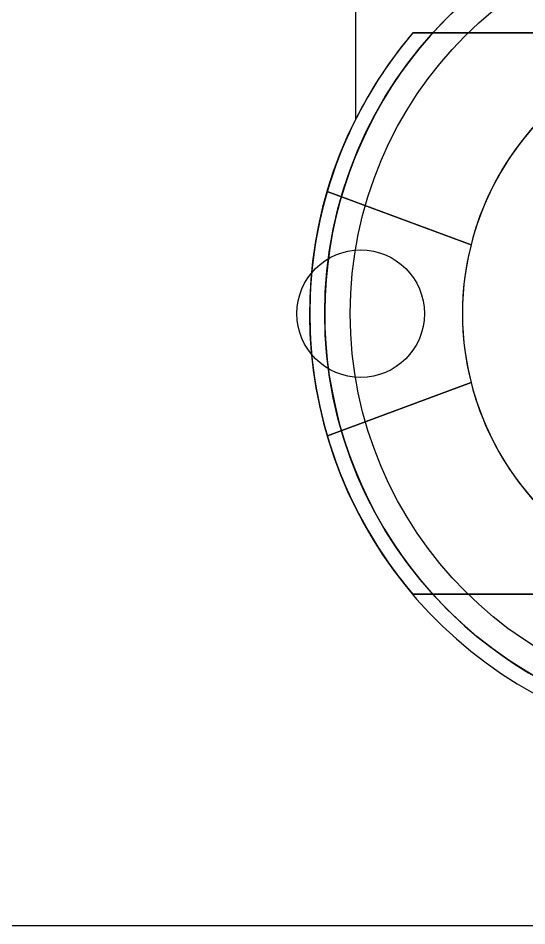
# Model space of a CAD drawing. Header units: millimetres. Extents: x -107 to 32, y -62 to 1.
# Drawn here: x -51.35 to -41.38, y -61.76 to -43.97 of the extents above; entities that cross this region are included whole.
import ezdxf

# ---------------------------------------------------------------- set-up
doc = ezdxf.new("R2010")
doc.units = ezdxf.units.MM
doc.layers.add('Pad', color=7, linetype='CONTINUOUS')
doc.layers.add('Part__Feature018', color=7, linetype='CONTINUOUS')

msp = doc.modelspace()

# ---------------------------------------------------------------- linework, layer by layer
at = {"layer": 'Pad'}
for p, q in [((-43.3864, -49.7617), (-43.3864, -49.7617, 2)), ((-43.3864, -49.7617), (-43.3864, -49.7617, 2)), ((27.4093, -61.7617), (-101.682, -61.7617)), ((27.4093, -61.7617, 2), (-101.682, -61.7617, 2)), ((27.4093, -61.7617), (-101.682, -61.7617)), ((27.4093, -61.7617, 2), (-101.682, -61.7617, 2))]:
    msp.add_line(p, q, dxfattribs=at)
msp.add_circle((-44.6364, -49.7617), 1.25, dxfattribs=at)
msp.add_circle((-44.6364, -49.7617), 1.25, dxfattribs=at)
msp.add_circle((-44.6364, -49.7617), 1.25, dxfattribs=at)
msp.add_circle((-44.6364, -49.7617), 1.25, dxfattribs=at)
at = {"layer": 'Part__Feature018'}
for p, q in [((-44.74, -38.26, -6), (-44.74, -45.9534, -6)), ((-44.74, -38.26, -6), (-44.74, -45.9534, -6)), ((-44.74, -38.26, -4.75), (-44.74, -45.9534, -4.75)), ((-44.74, -38.26, -4.75), (-44.74, -45.9534, -4.75)), ((-39.64, -44.26, -3.75), (-43.6142, -44.26, -3.75)), ((-43.6142, -44.26, -4.75), (-30.6658, -44.26, -4.75)), ((-43.6142, -44.26, -4.75), (-43.6142, -44.26, -3.75)), ((-39.64, -44.26, -3.75), (-43.6142, -44.26, -3.75)), ((-43.6142, -44.26, -4.75), (-43.6142, -44.26, -3.75)), ((-43.6142, -44.26, -4.75), (-30.6658, -44.26, -4.75)), ((-44.74, -45.9534, -6), (-44.74, -45.9534, -4.75)), ((-44.74, -45.9534, -6), (-44.74, -45.9534, -4.75)), ((-45.2914, -47.3686, -3.75), (-42.4717, -48.41, -3.75)), ((-45.2914, -47.3686, -3.75), (-45.2914, -47.3686, -2.75)), ((-42.4717, -48.41, -2.75), (-45.2914, -47.3686, -2.75)), ((-42.4717, -48.41, -2.75), (-45.2914, -47.3686, -2.75)), ((-45.2914, -47.3686, -3.75), (-42.4717, -48.41, -3.75)), ((-45.2914, -47.3686, -3.75), (-45.2914, -47.3686, -2.75)), ((-42.4717, -48.41, -3.75), (-42.4717, -48.41, -2.75)), ((-42.4717, -48.41, -3.75), (-42.4717, -48.41, -2.75)), ((-42.4717, -51.11, -3.75), (-45.2889, -52.16, -3.75)), ((-45.2889, -52.16, -2.75), (-42.4717, -51.11, -2.75)), ((-45.2889, -52.16, -2.75), (-42.4717, -51.11, -2.75)), ((-42.4717, -51.11, -3.75), (-45.2889, -52.16, -3.75)), ((-42.4717, -51.11, -2.75), (-42.4717, -51.11, -3.75)), ((-42.4717, -51.11, -2.75), (-42.4717, -51.11, -3.75)), ((-45.2889, -52.16, -3.75), (-45.2889, -52.16, -2.75)), ((-45.2889, -52.16, -3.75), (-45.2889, -52.16, -2.75)), ((-43.6142, -55.26, -3.75), (-39.64, -55.26, -3.75)), ((-30.6658, -55.26, -4.75), (-43.6142, -55.26, -4.75)), ((-43.6142, -55.26, -3.75), (-39.64, -55.26, -3.75)), ((-43.6142, -55.26, -4.75), (-43.6142, -55.26, -3.75)), ((-43.6142, -55.26, -4.75), (-43.6142, -55.26, -3.75)), ((-30.6658, -55.26, -4.75), (-43.6142, -55.26, -4.75))]:
    msp.add_line(p, q, dxfattribs=at)
for radius in [8.2, 8.2, 7.7, 7.7]:
    msp.add_circle((-37.14, -49.76), radius, dxfattribs=at)
for centre, radius, start, end in [((-37.14, -49.76, -6), 8.2, 129.357, 50.6433), ((-37.14, -49.76, -6), 8.2, 129.357, 50.6433), ((-37.14, -49.76, -4.75), 8.495, 139.651, -139.651), ((-37.14, -49.76, -4.75), 8.495, 139.651, -139.651), ((-37.14, -49.76, -3.75), 8.495, 139.651, 163.65), ((-37.14, -49.76, -3.75), 8.495, 139.651, 163.65), ((-37.14, -49.76, -2.5), 5.5, 117.036, -117.036), ((-37.14, -49.76, -2.5), 5.5, 117.036, -117.036), ((-37.14, -49.76, -3.75), 5.5, 117.036, 165.791), ((-37.14, -49.76, -3.75), 5.5, 117.036, 165.791), ((-37.14, -49.76, -6), 8.5, 153.395, 26.6047), ((-37.14, -49.76, -6), 8.5, 153.395, 26.6047), ((-37.14, -49.76, -4.75), 8.5, 153.395, 26.6047), ((-37.14, -49.76, -4.75), 8.5, 153.395, 26.6047), ((-37.14, -49.76, -2.75), 8.495, 163.65, -163.589), ((-37.14, -49.76, -2.75), 8.495, 163.65, -163.589), ((-37.14, -49.76, -2.75), 5.5, 165.791, -165.791), ((-37.14, -49.76, -2.75), 5.5, 165.791, -165.791), ((-37.14, -49.76, -3.75), 5.5, -165.791, -117.036), ((-37.14, -49.76, -3.75), 5.5, -165.791, -117.036), ((-37.14, -49.76, -3.75), 8.495, -163.589, -139.651), ((-37.14, -49.76, -3.75), 8.495, -163.589, -139.651)]:
    msp.add_arc(centre, radius, start, end, dxfattribs=at)

doc.saveas('drawing.dxf')
